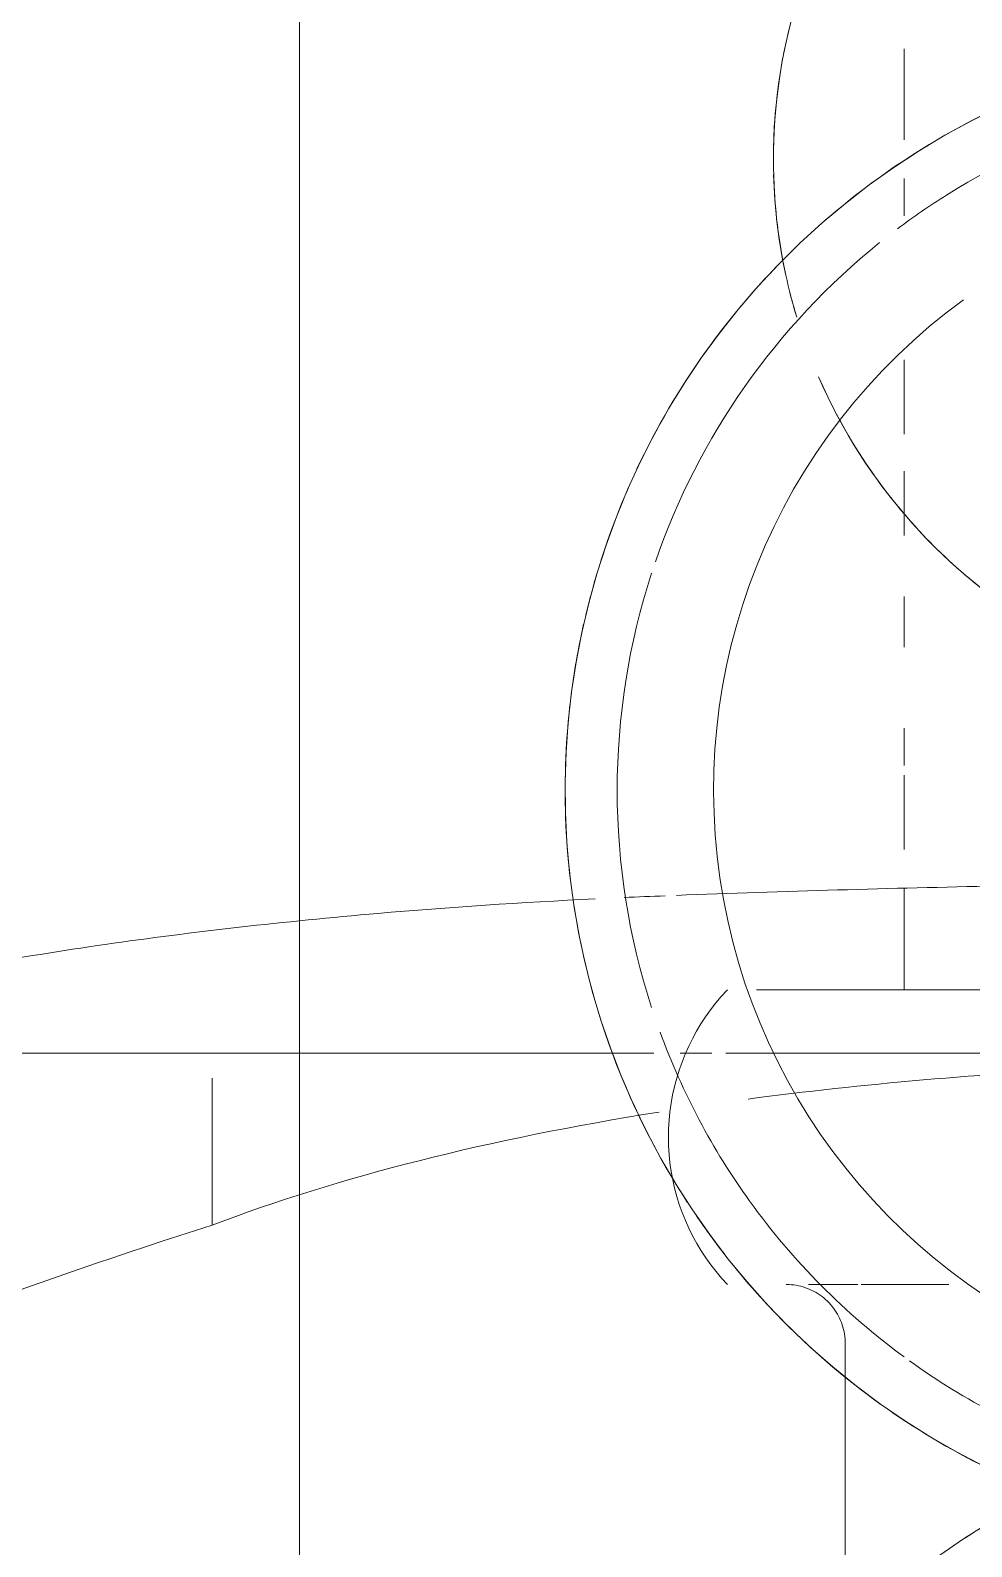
# Model space of a CAD drawing. Header units: millimetres. Extents: x -4000 to 187956, y -58990 to 162485.
# Drawn here: x 159544.6 to 159580.8, y 1796.4 to 1854.7 of the extents above; entities that cross this region are included whole.
import ezdxf

# ---------------------------------------------------------------- set-up
doc = ezdxf.new("R2010")
doc.units = ezdxf.units.MM
doc.layers.add('A-FLOR-PATT', color=8, linetype='Continuous', lineweight=13)
doc.layers.add('P-SANR-FIXT', color=6, linetype='Continuous', lineweight=9)

# ---------------------------------------------------------------- blocks, each defined once
blk = doc.blocks.new('C307 - C307-V819-0_000')
at = {"layer": 'P-SANR-FIXT', "color": 254}
for p, q in [((18.24, 94.245), (18.24, 105.726)), ((18.24, 94.245), (18.242, 94.155)), ((18.242, 94.155), (18.247, 94.064)), ((18.247, 94.064), (18.256, 93.974)), ((18.256, 93.974), (18.269, 93.885)), ((18.269, 93.885), (18.285, 93.795)), ((18.285, 93.795), (18.305, 93.707)), ((18.305, 93.707), (18.328, 93.62)), ((18.328, 93.62), (18.355, 93.533)), ((22.768, 91.981), (22.99, 91.739)), ((22.99, 91.739), (23.201, 91.488)), ((23.201, 91.488), (23.403, 91.229)), ((23.403, 91.229), (23.594, 90.962)), ((23.594, 90.962), (23.774, 90.688)), ((23.774, 90.688), (23.943, 90.406)), ((23.943, 90.406), (24.101, 90.118)), ((24.101, 90.118), (24.247, 89.824)), ((24.247, 89.824), (24.381, 89.525)), ((24.381, 89.525), (24.503, 89.22)), ((24.503, 89.22), (24.613, 88.91)), ((24.613, 88.91), (24.71, 88.597)), ((24.71, 88.597), (24.795, 88.28)), ((24.795, 88.28), (24.867, 87.959)), ((24.867, 87.959), (24.926, 87.637)), ((24.926, 87.637), (24.972, 87.312)), ((24.972, 87.312), (25.005, 86.985)), ((20.059, 83.089), (8.258, 83.089)), ((22.799, 83.089), (20.059, 83.089)), ((24.574, 83.089), (23.37, 83.089)), ((45.612, 83.089), (25.6, 83.089)), ((73.045, 83.089), (45.612, 83.089))]:
    blk.add_line(p, q, dxfattribs=at)
at = {"layer": 'P-SANR-FIXT', "color": 50}
for p, q in [((18.355, 93.533), (18.385, 93.448)), ((18.385, 93.448), (18.418, 93.364)), ((18.418, 93.364), (18.455, 93.281)), ((18.455, 93.281), (18.496, 93.2)), ((18.496, 93.2), (18.539, 93.12)), ((18.539, 93.12), (18.586, 93.043)), ((18.586, 93.043), (18.635, 92.967)), ((19.061, 92.5), (19.132, 92.444)), ((19.281, 92.34), (19.358, 92.293)), ((19.517, 92.207), (19.6, 92.17)), ((19.6, 92.17), (19.683, 92.135)), ((19.683, 92.135), (19.768, 92.104)), ((19.768, 92.104), (19.855, 92.076)), ((14.264, 91.981), (17.634, 91.981)), ((14.264, 91.981), (17.634, 91.981)), ((17.756, 91.981), (19.648, 91.981)), ((18.42, 91.981), (19.648, 91.981)), ((20.119, 92.014), (20.209, 92)), ((25.032, 86.329), (25.026, 86.001)), ((24.974, 85.346), (24.929, 85.021)), ((15.062, 83.089), (8.242, 83.089)), ((17.403, 83.089), (15.507, 83.089)), ((22.831, 83.089), (17.502, 83.089)), ((24.586, 83.089), (23.394, 83.089)), ((24.254, 82.832), (24.109, 82.538)), ((23.951, 82.25), (23.783, 81.968)), ((24.109, 82.538), (23.951, 82.25)), ((23.212, 81.166), (23.001, 80.915)), ((23.413, 81.426), (23.212, 81.166)), ((15.976, 80.66), (11.296, 80.66)), ((13.383, 80.66), (21.654, 80.66)), ((13.735, 80.66), (16.729, 80.66)), ((15.976, 80.66), (14.759, 80.66)), ((15.976, 76.779), (15.976, 80.66)), ((16.729, 80.66), (18.42, 80.66)), ((18.621, 80.66), (21.654, 80.66)), ((15.976, 72.412), (15.976, 75.266)), ((15.976, 70.609), (15.976, 72.038)), ((15.976, 65.552), (15.976, 67.495)), ((15.976, 60.74), (15.976, 63.203)), ((15.976, 56.458), (15.976, 59.308)), ((15.976, 49.488), (15.976, 50.928)), ((15.976, 44.516), (15.976, 48.012))]:
    blk.add_line(p, q, dxfattribs=at)
at = {"layer": 'P-SANR-FIXT', "color": 253}
for p, q in [((42.56, 89.707), (42.56, 84.05)), ((42.56, 83.089), (25.589, 83.089)), ((76.707, 83.089), (42.56, 83.089))]:
    blk.add_line(p, q, dxfattribs=at)
at = {"layer": 'P-SANR-FIXT', "color": 250, "flags": 128}
blk.add_lwpolyline([(12.352, 46.762), (13.392, 47.277), (14.41, 47.833), (15.404, 48.43), (16.375, 49.065), (17.319, 49.739), (18.235, 50.45), (19.122, 51.198), (19.979, 51.98), (20.803, 52.796), (21.595, 53.644), (22.351, 54.523), (23.072, 55.431), (23.757, 56.368), (24.403, 57.331), (25.01, 58.32), (25.577, 59.331), (26.103, 60.365), (26.587, 61.419), (27.029, 62.492), (27.428, 63.581), (27.782, 64.685), (28.093, 65.803), (28.358, 66.932), (28.578, 68.071), (28.752, 69.218), (28.881, 70.371), (28.963, 71.528), (28.998, 72.687), (28.988, 73.847), (28.931, 75.005), (28.827, 76.161), (28.678, 77.311), (28.482, 78.454), (28.242, 79.589), (27.956, 80.713), (27.625, 81.825), (27.25, 82.922), (26.831, 84.004), (26.37, 85.068), (25.866, 86.113), (25.321, 87.137), (24.735, 88.138), (24.11, 89.115), (23.446, 90.067), (22.745, 90.99), (22.008, 91.886), (21.235, 92.751), (20.428, 93.584), (19.588, 94.384), (18.718, 95.151), (17.817, 95.881), (16.888, 96.576), (15.931, 97.232), (14.95, 97.85), (13.944, 98.428), (12.916, 98.965)], dxfattribs=at)
at = {"layer": 'P-SANR-FIXT', "color": 50, "flags": 128}
for points in [[(18.635, 92.967), (18.688, 92.893), (18.743, 92.822)], [(18.743, 92.822), (18.802, 92.752), (18.863, 92.685), (18.926, 92.621)], [(18.926, 92.621), (18.993, 92.559), (19.061, 92.5)], [(19.132, 92.444), (19.205, 92.391), (19.281, 92.34)], [(19.358, 92.293), (19.437, 92.248), (19.517, 92.207)], [(19.855, 92.076), (19.942, 92.052), (20.03, 92.031), (20.119, 92.014)], [(20.209, 92), (20.299, 91.99), (20.389, 91.984)], [(20.389, 91.984), (20.479, 91.981), (20.504, 91.981)], [(25.005, 86.985), (25.025, 86.657), (25.032, 86.329)], [(25.026, 86.001), (25.007, 85.673), (24.974, 85.346)], [(24.929, 85.021), (24.87, 84.698), (24.799, 84.378), (24.715, 84.061), (24.618, 83.747), (24.509, 83.437), (24.388, 83.132), (24.254, 82.832)], [(23.783, 81.968), (23.603, 81.693), (23.413, 81.426)], [(23.001, 80.915), (22.779, 80.672), (22.768, 80.66)]]:
    blk.add_lwpolyline(points, dxfattribs=at)
at = {"layer": 'P-SANR-FIXT', "color": 254}
for centre, radius, start, end in [((0, 122.671), 25, 300.04262, 315), ((0, 48.75), 21, 1.61661, 12.26535), ((0, 48.75), 21, 342, 360)]:
    blk.add_arc(centre, radius, start, end, dxfattribs=at)
at = {"layer": 'P-SANR-FIXT', "color": 250}
for centre, radius, start, end in [((0, 73), 29, 45.41038, 64.46766), ((0, 73), 29, 34.30742, 38.09324), ((0, 73), 29, 11.77837, 25.7174), ((0, 48.75), 21, 312.16994, 12.26535), ((0, 73), 27, 302.10475, 306.96099), ((0, 73), 29, 303.07299, 310.9119)]:
    blk.add_arc(centre, radius, start, end, dxfattribs=at)
at = {"layer": 'P-SANR-FIXT', "color": 253}
for centre, radius, start, end in [((0, 73), 27, 54.26754, 62.57638), ((0, 73), 23.297, 306, 74.68917), ((0, 73), 27, 35.81795, 53.71803), ((0, 73), 29, 38.09324, 45.41038), ((0, 73), 27, 20.13527, 35.78327), ((0, 73), 29, 25.7174, 33.05469), ((0, 73), 27, 342, 18), ((0, 73), 29, 353.49608, 11.77837), ((0, 73), 29, 347.29067, 352.84968), ((0, 48.75), 21, 23.45334, 60.04324), ((0, 73), 29, 336.42215, 346.56421), ((0, 73), 27, 308.79821, 341.01278), ((0, 73), 29, 314.18688, 334.79758), ((0, 48.75), 21, 12.26535, 16.79313), ((0, 73), 27, 270, 302.10475), ((0, 73), 29, 295.53234, 303.07299)]:
    blk.add_arc(centre, radius, start, end, dxfattribs=at)
at = {"layer": 'P-SANR-FIXT', "color": 50}
for start, end in [(36, 54), (23.86636, 35.32399), (13.23816, 16.79313)]:
    blk.add_arc((0, 48.75), 21, start, end, dxfattribs=at)
at = {"layer": 'P-SANR-FIXT', "color": 250}
for points, knots in [([(42.56, 89.707), (49.426, 91.873), (62.348, 96.734), (84.838, 108.521), (106.16, 127.435), (115.965, 146.843), (119.281, 157.53)], [0, 0, 0, 0, 0.166667, 0.333333, 0.666667, 1, 1, 1, 1]), ([(64.5, 82.899), (61.942, 82.05), (56.425, 80.553), (46.829, 78.829), (37.11, 77.736), (30.683, 77.306), (27.852, 77.167)], [-1, -1, -1, -1, -0.75, -0.5, -0.25, -0.0599705, -0.0599705, -0.0599705, -0.0599705]), ([(147.158, 53.548), (141.715, 47.207), (129.301, 35.807), (110.04, 24.615), (92.235, 17.39), (80.045, 13.582), (70.877, 11.275), (65.448, 10.056), (61.248, 9.203), (56.941, 8.397), (52.536, 7.633), (48.753, 7.046), (45.649, 6.609), (43.276, 6.3), (40.864, 6.004), (37.602, 5.618), (33.432, 5.166), (28.273, 4.692), (23.175, 4.329), (19.755, 4.147), (18.14, 4.07)], [-1, -1, -1, -1, -0.8, -0.6, -0.5, -0.4, -0.35, -0.325, -0.3, -0.275, -0.25, -0.225, -0.2125, -0.2, -0.1875, -0.175, -0.15, -0.125, -0.1, -0.07818, -0.07818, -0.07818, -0.07818])]:
    blk.add_open_spline(points, degree=3, knots=knots, dxfattribs=at)
at = {"layer": 'P-SANR-FIXT', "color": 253}
for points, knots in [([(19.152, 106.603), (18.221, 105.493), (16.151, 103.441), (12.686, 100.986), (10.164, 99.799), (8.921, 99.326)], [0.2222222, 0.2222222, 0.2222222, 0.2222222, 0.2777778, 0.3333333, 0.3840382, 0.3840382, 0.3840382, 0.3840382]), ([(12.085, 76.668), (12.199, 76.67), (16.363, 76.752), (20.576, 76.875), (24.723, 77.033)], [0.4864712, 0.4864712, 0.4864712, 0.4864712, 0.5, 0.9832296, 0.9832296, 0.9832296, 0.9832296])]:
    blk.add_open_spline(points, degree=3, knots=knots, dxfattribs=at)
at = {"layer": 'P-SANR-FIXT', "color": 250}
blk.add_open_spline([(25.391, 85.357), (31.896, 86.393), (37.745, 87.852), (42.56, 89.707)], degree=3, dxfattribs=at)
at = {"layer": 'P-SANR-FIXT', "color": 253}
for points in [[(8.26, 83.663), (12.971, 83.878), (17.593, 84.278), (21.969, 84.858)], [(26.736, 77.115), (26.211, 77.092), (25.684, 77.07), (25.154, 77.05)]]:
    blk.add_open_spline(points, degree=3, dxfattribs=at)
blk = doc.blocks.new('C307 - C307-V854-0_000')
at = {"layer": 'P-SANR-FIXT', "color": 254}
for p, q in [((18.24, 94.245), (18.24, 105.726)), ((22.799, 83.089), (8.258, 83.089)), ((24.574, 83.089), (23.37, 83.089)), ((90.095, 83.089), (25.6, 83.089))]:
    blk.add_line(p, q, dxfattribs=at)
at = {"layer": 'P-SANR-FIXT', "color": 50}
for p, q in [((18.496, 93.2), (18.539, 93.12)), ((18.539, 93.12), (18.586, 93.043)), ((18.586, 93.043), (18.635, 92.967)), ((14.264, 91.981), (17.634, 91.981)), ((14.264, 91.981), (17.634, 91.981)), ((17.756, 91.981), (19.648, 91.981)), ((18.42, 91.981), (19.648, 91.981)), ((24.974, 85.346), (24.929, 85.021)), ((15.062, 83.089), (8.242, 83.089)), ((17.403, 83.089), (15.507, 83.089)), ((22.831, 83.089), (17.502, 83.089)), ((24.586, 83.089), (23.394, 83.089)), ((23.951, 82.25), (23.783, 81.968)), ((23.212, 81.166), (23.001, 80.915)), ((15.976, 80.66), (11.296, 80.66)), ((12.24, 80.66), (21.654, 80.66)), ((13.735, 80.66), (16.729, 80.66)), ((15.976, 80.66), (14.759, 80.66)), ((15.976, 76.779), (15.976, 80.66)), ((16.729, 80.66), (18.42, 80.66)), ((18.621, 80.66), (21.654, 80.66)), ((15.976, 72.412), (15.976, 75.266)), ((15.976, 70.609), (15.976, 72.038)), ((15.976, 65.552), (15.976, 67.495)), ((15.976, 60.74), (15.976, 63.203)), ((15.976, 56.458), (15.976, 59.308)), ((15.976, 49.488), (15.976, 50.928)), ((15.976, 44.516), (15.976, 48.012))]:
    blk.add_line(p, q, dxfattribs=at)
at = {"layer": 'P-SANR-FIXT', "color": 253}
for p, q in [((42.56, 89.707), (42.56, 84.05)), ((42.56, 83.089), (25.589, 83.089)), ((76.707, 83.089), (42.56, 83.089))]:
    blk.add_line(p, q, dxfattribs=at)
at = {"layer": 'P-SANR-FIXT', "color": 250, "flags": 128}
blk.add_lwpolyline([(12.352, 46.762), (13.392, 47.277), (14.41, 47.833), (15.404, 48.43), (16.375, 49.065), (17.319, 49.739), (18.235, 50.45), (19.122, 51.198), (19.979, 51.98), (20.803, 52.796), (21.595, 53.644), (22.351, 54.523), (23.072, 55.431), (23.757, 56.368), (24.403, 57.331), (25.01, 58.32), (25.577, 59.331), (26.103, 60.365), (26.587, 61.419), (27.029, 62.492), (27.428, 63.581), (27.782, 64.685), (28.093, 65.803), (28.358, 66.932), (28.578, 68.071), (28.752, 69.218), (28.881, 70.371), (28.963, 71.528), (28.998, 72.687), (28.988, 73.847), (28.931, 75.005), (28.827, 76.161), (28.678, 77.311), (28.482, 78.454), (28.242, 79.589), (27.956, 80.713), (27.625, 81.825), (27.25, 82.922), (26.831, 84.004), (26.37, 85.068), (25.866, 86.113), (25.321, 87.137), (24.735, 88.138), (24.11, 89.115), (23.446, 90.067), (22.745, 90.99), (22.008, 91.886), (21.235, 92.751), (20.428, 93.584), (19.588, 94.384), (18.718, 95.151), (17.817, 95.881), (16.888, 96.576), (15.931, 97.232), (14.95, 97.85), (13.944, 98.428), (12.916, 98.965)], dxfattribs=at)
at = {"layer": 'P-SANR-FIXT', "color": 254, "flags": 128}
for points in [[(18.24, 94.245), (18.242, 94.155), (18.247, 94.064), (18.256, 93.974), (18.269, 93.885), (18.285, 93.795), (18.305, 93.707), (18.328, 93.62), (18.355, 93.533)], [(22.768, 91.981), (22.99, 91.739), (23.201, 91.488), (23.403, 91.229), (23.594, 90.962), (23.774, 90.688), (23.943, 90.406), (24.101, 90.118), (24.247, 89.824), (24.381, 89.525), (24.503, 89.22), (24.613, 88.91), (24.71, 88.597), (24.795, 88.28), (24.867, 87.959), (24.926, 87.637), (24.972, 87.312), (25.005, 86.985)]]:
    blk.add_lwpolyline(points, dxfattribs=at)
at = {"layer": 'P-SANR-FIXT', "color": 50, "flags": 128}
for points in [[(18.355, 93.533), (18.385, 93.448), (18.418, 93.364), (18.455, 93.281), (18.496, 93.2)], [(18.635, 92.967), (18.688, 92.893), (18.743, 92.822)], [(18.743, 92.822), (18.802, 92.752), (18.863, 92.685), (18.926, 92.621)], [(18.926, 92.621), (18.993, 92.559), (19.061, 92.5), (19.132, 92.444), (19.205, 92.391), (19.281, 92.34), (19.358, 92.293), (19.437, 92.248), (19.517, 92.207)], [(19.517, 92.207), (19.6, 92.17), (19.683, 92.135), (19.768, 92.104), (19.855, 92.076), (19.942, 92.052), (20.03, 92.031), (20.119, 92.014), (20.209, 92), (20.299, 91.99), (20.389, 91.984), (20.479, 91.981), (20.504, 91.981)], [(25.005, 86.985), (25.025, 86.657), (25.032, 86.329), (25.026, 86.001), (25.007, 85.673), (24.974, 85.346)], [(24.929, 85.021), (24.87, 84.698), (24.799, 84.378), (24.715, 84.061)], [(24.715, 84.061), (24.618, 83.747), (24.509, 83.437), (24.388, 83.132), (24.254, 82.832)], [(24.254, 82.832), (24.109, 82.538), (23.951, 82.25)], [(23.783, 81.968), (23.603, 81.693), (23.413, 81.426), (23.212, 81.166)], [(23.001, 80.915), (22.779, 80.672), (22.768, 80.66)]]:
    blk.add_lwpolyline(points, dxfattribs=at)
at = {"layer": 'P-SANR-FIXT', "color": 254}
for centre, radius, start, end in [((0, 122.671), 25, 300.04262, 315), ((0, 48.75), 21, 1.61661, 12.26535), ((0, 48.75), 21, 342, 360)]:
    blk.add_arc(centre, radius, start, end, dxfattribs=at)
at = {"layer": 'P-SANR-FIXT', "color": 250}
for centre, radius, start, end in [((0, 73), 29, 45.41038, 64.46766), ((0, 73), 29, 34.30742, 38.09324), ((0, 73), 29, 11.77837, 25.7174), ((0, 48.75), 21, 312.16994, 12.26535), ((0, 73), 27, 302.10475, 306.96099), ((0, 73), 29, 303.07299, 310.9119)]:
    blk.add_arc(centre, radius, start, end, dxfattribs=at)
at = {"layer": 'P-SANR-FIXT', "color": 253}
for centre, radius, start, end in [((0, 73), 27, 54.26754, 62.57638), ((0, 73), 23.297, 306, 74.68917), ((0, 73), 27, 35.81795, 53.71803), ((0, 73), 29, 38.09324, 45.41038), ((0, 73), 27, 20.13527, 35.78327), ((0, 73), 29, 25.7174, 33.05469), ((0, 73), 27, 342, 18), ((0, 73), 29, 353.49608, 11.77837), ((0, 73), 29, 347.29067, 352.84968), ((0, 48.75), 21, 23.45334, 60.04324), ((0, 73), 29, 336.42215, 346.56421), ((0, 73), 27, 308.79821, 341.01278), ((0, 73), 29, 314.18688, 334.79758), ((0, 48.75), 21, 12.26535, 16.79313), ((0, 73), 27, 270, 302.10475), ((0, 73), 29, 295.53234, 303.07299)]:
    blk.add_arc(centre, radius, start, end, dxfattribs=at)
at = {"layer": 'P-SANR-FIXT', "color": 50}
for start, end in [(36, 54), (23.86636, 35.32399), (13.23816, 16.79313)]:
    blk.add_arc((0, 48.75), 21, start, end, dxfattribs=at)
at = {"layer": 'P-SANR-FIXT', "color": 250}
for points, knots in [([(42.56, 89.707), (49.426, 91.873), (62.348, 96.734), (84.838, 108.521), (106.16, 127.435), (115.965, 146.843), (119.281, 157.53)], [0, 0, 0, 0, 0.166667, 0.333333, 0.666667, 1, 1, 1, 1]), ([(64.5, 82.899), (61.942, 82.05), (56.425, 80.553), (46.829, 78.829), (37.11, 77.736), (30.683, 77.306), (27.852, 77.167)], [-1, -1, -1, -1, -0.75, -0.5, -0.25, -0.0599705, -0.0599705, -0.0599705, -0.0599705]), ([(147.158, 53.548), (141.715, 47.207), (129.301, 35.807), (110.04, 24.615), (92.235, 17.39), (80.045, 13.582), (70.877, 11.275), (65.448, 10.056), (61.248, 9.203), (56.941, 8.397), (52.536, 7.633), (48.753, 7.046), (45.649, 6.609), (43.276, 6.3), (40.864, 6.004), (37.602, 5.618), (33.432, 5.166), (28.273, 4.692), (23.175, 4.329), (19.755, 4.147), (18.14, 4.07)], [-1, -1, -1, -1, -0.8, -0.6, -0.5, -0.4, -0.35, -0.325, -0.3, -0.275, -0.25, -0.225, -0.2125, -0.2, -0.1875, -0.175, -0.15, -0.125, -0.1, -0.07818, -0.07818, -0.07818, -0.07818])]:
    blk.add_open_spline(points, degree=3, knots=knots, dxfattribs=at)
at = {"layer": 'P-SANR-FIXT', "color": 253}
for points, knots in [([(19.152, 106.603), (18.221, 105.493), (16.151, 103.441), (12.686, 100.986), (10.164, 99.799), (8.921, 99.326)], [0.2222222, 0.2222222, 0.2222222, 0.2222222, 0.2777778, 0.3333333, 0.3840382, 0.3840382, 0.3840382, 0.3840382]), ([(12.085, 76.668), (12.199, 76.67), (16.363, 76.752), (20.576, 76.875), (24.723, 77.033)], [0.4864712, 0.4864712, 0.4864712, 0.4864712, 0.5, 0.9832296, 0.9832296, 0.9832296, 0.9832296])]:
    blk.add_open_spline(points, degree=3, knots=knots, dxfattribs=at)
at = {"layer": 'P-SANR-FIXT', "color": 250}
blk.add_open_spline([(25.391, 85.357), (31.896, 86.393), (37.745, 87.852), (42.56, 89.707)], degree=3, dxfattribs=at)
at = {"layer": 'P-SANR-FIXT', "color": 253}
for points in [[(8.26, 83.663), (12.971, 83.878), (17.593, 84.278), (21.969, 84.858)], [(26.736, 77.115), (26.211, 77.092), (25.684, 77.07), (25.154, 77.05)]]:
    blk.add_open_spline(points, degree=3, dxfattribs=at)
blk = doc.blocks.new('CMF2_NHAXUONG_A_rvt-1-0_000')
at = {"layer": 'A-FLOR-PATT', "lineweight": 9}
h = blk.add_hatch(dxfattribs=at)
h.set_pattern_fill('FP_25', color=252, style=0, pattern_type=2)
h.set_pattern_definition([(89.998, (160159.3, 137898.8), (-600, 0.021), []), (179.998, (160159.3, 137898.8), (-0.021, -600), [])])
h.paths.add_polyline_path([(154749.885, 498.905), (160009.361, 498.905), (160009.253, 1898.495), (156700.319, 1898.502), (156700.429, 1498.542), (156600.36, 1498.542), (156600.355, 2298.535), (158059.007, 2298.535), (158058.95, 5748.613), (156099.885, 5748.433), (156099.885, 4399.903), (155999.885, 4399.903), (155999.885, 5748.487), (154749.885, 5748.543), (154749.885, 751.936)])
h.paths.add_polyline_path([(160209.304, 1748.67), (165509.359, 1749.398), (165509.051, 3698.263), (162659.146, 3698.263), (162659.146, 3548.445), (162459.146, 3548.445), (162459.145, 4948.703), (161059.263, 4948.825), (161059.26, 4898.283), (160209.362, 4898.913), (160209.254, 3698.445), (160859.147, 3698.445), (160859.147, 3498.445), (160209.147, 3498.445), (160209.289, 1919.983)])
h.paths.add_polyline_path([(158997.487, 2198.535), (159409.364, 2198.535), (159409.364, 3498.619), (158258.791, 3498.619), (158258.791, 2198.535), (158714.043, 2198.535)])
h.paths.add_polyline_path([(159280.912, 3698.445), (160009.147, 3698.445), (160009.147, 4898.728), (159959.048, 4898.641), (159959.853, 5848.631), (158258.554, 5848.622), (158258.554, 3698.445)])
h.paths.add_polyline_path([(83409.046, 5348.514), (85559.046, 5348.514), (85559.046, 6948.514), (83409.046, 6948.514), (83409.046, 5424.086)])
h.paths.add_polyline_path([(83209.258, 5348.602), (83209.258, 10108.828), (82009.258, 10108.828), (82009.258, 8808.828), (80984.258, 8808.828), (80984.046, 7248.514), (82234.046, 7248.514), (82234.046, 5348.602)])
h.paths.add_polyline_path([(80485.393, 6361.014), (80784.258, 6361.014), (80784.258, 8808.828), (79759.258, 8808.828), (79759.258, 10108.828), (78559.258, 10108.828), (78559.258, 6361.014), (79918.524, 6361.014)])
h.paths.add_polyline_path([(79959.258, 9008.828), (81809.258, 9008.828), (81809.258, 10208.828), (79959.258, 10208.828), (79959.258, 10096.236)])
h.paths.add_polyline_path([(5374.563, 15998.65), (5859.046, 15998.65), (5859.046, 18498.577), (509.048, 18498.577), (509.048, 17048.643), (4299.776, 17048.643), (4299.776, 15998.65), (5091.129, 15998.65)])
h.paths.add_polyline_path([(4409.041, 18698.577), (5959.046, 18698.577), (5959.046, 20998.578), (4409.041, 20998.578), (4409.041, 19440.536)])
h.paths.add_polyline_path([(509.048, 21198.577), (5859.046, 21198.578), (5859.046, 24898.283), (3969.26, 24898.283), (3969.26, 22848.578), (4609.26, 22848.578), (4609.26, 22743.94), (3769.26, 22743.94), (3769.26, 24698.746), (509.048, 24698.746), (509.048, 22798.578), (2129.26, 22798.578), (2129.26, 23198.57), (2229.26, 23198.57), (2229.26, 22398.578), (509.048, 22398.578), (509.048, 21776.61)])
h.paths.add_polyline_path([(4249.784, 73948.537), (5800.212, 73948.647), (5800.212, 76398.641), (4359.046, 76398.641), (4359.046, 76098.597), (509.26, 76098.685), (509.26, 73998.606), (4159.048, 73998.606), (4159.048, 74648.65), (4249.784, 74648.65), (4249.784, 74338.296)])
h.paths.add_polyline_path([(161750.212, 73948.538), (161750.212, 74640.013), (161850.206, 74640.013), (161850.309, 73998.606), (165509.368, 73998.694), (165509.368, 76098.685), (161659.474, 76098.597), (161659.474, 76398.641), (160200, 76398.641), (160200, 73948.649), (161548.409, 73948.552)])
h.paths.add_polyline_path([(161548.409, 76598.641), (161659.046, 76598.641), (161659.046, 78298.641), (160209.046, 78298.641), (160209.046, 76598.641)])
h.paths.add_polyline_path([(5091.129, 76598.641), (5809.477, 76598.641), (5809.477, 78298.641), (4359.477, 78298.641), (4359.477, 76598.641)])
h.paths.add_polyline_path([(160199.739, 78498.639), (161659.315, 78498.663), (161659.633, 78798.619), (165509.581, 78798.685), (165509.051, 80348.641), (161859.474, 80348.641), (161859.474, 80048.65), (161750, 80048.65), (161750, 80948.673), (160200.166, 80948.253), (160200.032, 80178.483)])
h.paths.add_polyline_path([(5709.477, 78498.641), (5709.477, 80948.283), (4249.997, 80948.283), (4249.997, 80299.284), (4149.786, 80299.284), (4149.786, 80348.641), (509.26, 80348.641), (508.939, 78798.685), (4159.156, 78798.597), (4159.477, 78498.641), (5091.129, 78498.641)])
h.paths.add_polyline_path([(86109.472, 132101.223), (86109.472, 133323.816), (84609.472, 133323.816), (84609.472, 132101.223)])
h.paths.add_polyline_path([(83259.472, 132200.855), (84409.472, 132200.855), (84409.472, 133523.816), (85259.472, 133523.816), (85259.26, 134848.409), (83259.472, 134848.409), (83259.472, 132740.168)])
h.paths.add_polyline_path([(87459.258, 132201.223), (87459.258, 134848.593), (85459.472, 134848.226), (85459.472, 133523.816), (86309.472, 133526.053), (86309.472, 132201.223), (86721.014, 132201.223)])
h.paths.add_polyline_path([(11209.154, 135098.741), (11209.049, 140698.728), (6109.258, 140698.728), (6109.258, 139698.738), (6059.047, 139698.738), (6059.045, 139098.68), (9550.261, 139098.701), (9550.258, 139498.686), (9650.258, 139498.686), (9650.263, 138698.694), (7959.614, 138698.694), (7959.613, 135098.747), (9859.048, 135098.754), (9859.048, 137148.744), (9259.048, 137148.744), (9259.048, 137348.744), (10059.048, 137348.744), (10059.048, 135098.753), (10759.871, 135098.746)])
h.paths.add_polyline_path([(156349.859, 135098.753), (156349.859, 136499.688), (156449.859, 136499.688), (156449.859, 135098.767), (158059.118, 135098.85), (158059.118, 138698.694), (156349.853, 138698.694), (156349.857, 139498.686), (156449.858, 139498.686), (156449.854, 139098.701), (159959.683, 139098.68), (159959.683, 140698.816), (154809.154, 140698.637), (154808.945, 135098.753)])
h.paths.add_polyline_path([(162549.789, 135998.603), (162549.79, 137398.747), (162659.049, 137398.747), (162659.049, 137248.798), (165509.378, 137248.816), (165509.632, 139448.496), (160159.474, 139448.496), (160159.474, 137398.747), (160750.212, 137398.747), (160750.212, 137298.747), (160149.79, 137298.747), (160149.79, 135998.826), (161548.409, 135998.696)])
h.paths.add_polyline_path([(3449.788, 135998.671), (5900.212, 135998.739), (5900.212, 137297.569), (5248.629, 137297.569), (5248.629, 137398.747), (5859.046, 137398.747), (5859.046, 139448.732), (509.359, 139448.732), (509.361, 137248.773), (3449.787, 137249.905), (3449.788, 136244.28)])
h.paths.add_polyline_path([(6059.046, 137398.747), (7159.62, 137398.747), (7159.62, 138698.694), (6059.046, 138698.694), (6059.046, 137412.318)])
h.paths.add_polyline_path([(158858.919, 137398.747), (159959.05, 137398.747), (159959.05, 138698.694), (158858.919, 138698.694), (158858.919, 137412.318)])
at = {"layer": 'P-SANR-FIXT', "color": 250, "lineweight": 9, "rotation": 180}
for name in ['C307 - C307-V819-0_000', 'C307 - C307-V854-0_000']:
    blk.add_blockref(name, (159594.145, 1898.501), dxfattribs=at)

msp = doc.modelspace()

# ---------------------------------------------------------------- block references
at = {"lineweight": 5}
msp.add_blockref('CMF2_NHAXUONG_A_rvt-1-0_000', (0, 0), dxfattribs=at)

doc.saveas('drawing.dxf')
